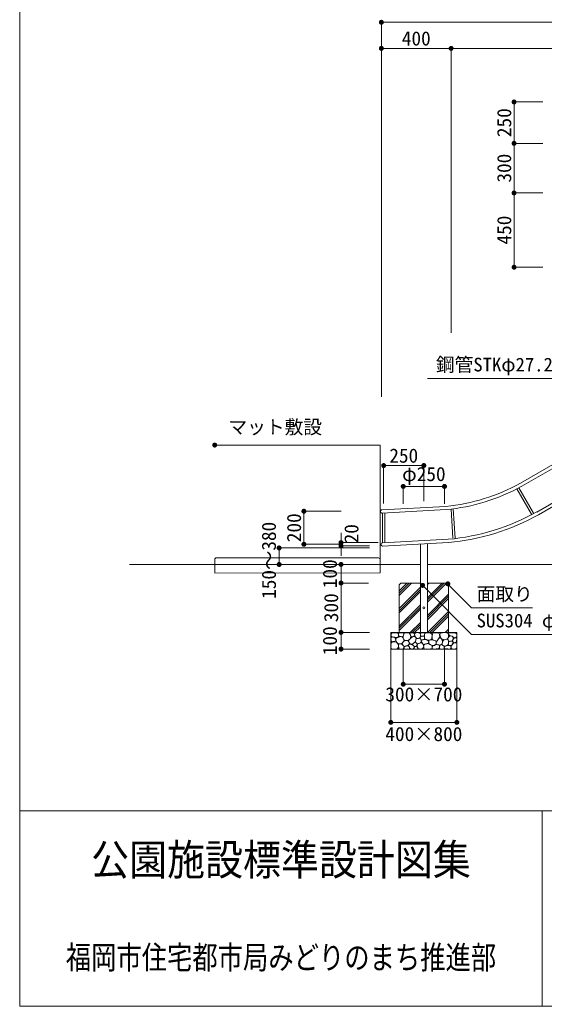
# Model space of a CAD drawing. Units: millimetres, scale not verified, with parts at other scales. Extents: x 629 to 6106, y 6676 to 10410.
# Drawn here: x 629 to 1686, y 6676 to 8661 of the extents above; entities that cross this region are included whole.
import ezdxf
from ezdxf.enums import TextEntityAlignment as Align

# ---------------------------------------------------------------- set-up
doc = ezdxf.new("R2010")
doc.units = ezdxf.units.MM
doc.header["$LTSCALE"] = 20
for name, color, linetype, lineweight in [('_0-0_', 7, 'Continuous', 13), ('ハッチ', 4, 'Continuous', 13), ('寸法', 1, 'Continuous', 13), ('本体', 7, 'Continuous', 13)]:
    doc.layers.add(name, color=color, linetype=linetype, lineweight=lineweight)
doc.styles.add('ＭＳ ゴシック', font='')
doc.styles.get('ＭＳ ゴシック').set_extended_font_data('MS Gothic')
pattern_1 = [(45, (301.81, -58.31), (-17.67767, 17.67767), []), (45, (299.6, -56.1), (-17.67767, 17.67767), []), (45, (297.39, -53.89), (-17.67767, 17.67767), [])]

# ---------------------------------------------------------------- blocks, each defined once
blk = doc.blocks.new('filled_dot')
at = {"color": 0, "linetype": 'Continuous', "lineweight": -2, "const_width": 1.25}
blk.add_lwpolyline([(-0.625, 0, 1), (0.625, 0, 1)], format="xyb", close=True, dxfattribs=at)

msp = doc.modelspace()

# ---------------------------------------------------------------- hatches: boundary and pattern name
at = {"layer": 'ハッチ'}
h = msp.add_hatch(dxfattribs=at)
h.set_pattern_fill('USER', color=256, style=0, pattern_type=2)
h.set_pattern_definition(pattern_1)
h.paths.add_polyline_path([(1435.98, 7527.82), (1396.52, 7527.82), (1393.19, 7524.49), (1393.19, 7428.03), (1435.98, 7428.03)])
h = msp.add_hatch(dxfattribs=at)
h.set_pattern_fill('USER', color=256, style=0, pattern_type=2)
h.set_pattern_definition(pattern_1)
h.paths.add_polyline_path([(1450.19, 7428.03), (1492.98, 7428.03), (1492.98, 7524.49), (1489.65, 7527.82), (1450.19, 7527.82)])

# ---------------------------------------------------------------- linework, layer by layer
at = {"layer": '_0-0_'}
for p, q in [((1355.32, 7805.43), (1355.32, 7565.24)), ((1450.19, 7428.03), (1435.98, 7428.03)), ((1681.46, 7069.59), (1681.46, 6676.44))]:
    msp.add_line(p, q, dxfattribs=at)
at = {"layer": '_0-0_', "color": 6}
msp.add_line((629.35, 7069.59), (6105.6, 7069.59), dxfattribs=at)
msp.add_lwpolyline([(6105.6, 10300.06), (629.35, 10300.06), (629.35, 6676.44), (6105.6, 6676.44)], close=True, dxfattribs=at)
at = {"layer": 'ハッチ'}
for points in [[(1390.62, 7418.77), (1389.1, 7418.19), (1386.42, 7418.11), (1383.39, 7418.91), (1380.78, 7419.27), (1379.05, 7419.85), (1377.38, 7420.93), (1376.95, 7422.89), (1377.02, 7425.05), (1377.74, 7426.64), (1379.16, 7427.64), (1382.63, 7427.9), (1385.03, 7427.96), (1388.82, 7427.77), (1390.94, 7427.23), (1391.78, 7424.84), (1392.21, 7421.22), (1391.49, 7419.42)], [(1397.28, 7420.1), (1394.92, 7420.19), (1393.24, 7420.78), (1392.23, 7422.46), (1392.06, 7424.23), (1392.23, 7426.33), (1394.5, 7427.76), (1396.61, 7428.01), (1401.57, 7428.01), (1402.75, 7424.73), (1401.57, 7421.11), (1399.72, 7419.6)], [(1402.58, 7414.13), (1401.49, 7417.16), (1401.57, 7420.61), (1402.33, 7422.97), (1402.92, 7425.32), (1403.34, 7426.84), (1404.54, 7427.61), (1406.75, 7427.9), (1409.15, 7428.01), (1411.51, 7427.84), (1413.61, 7427.84), (1415.3, 7424.56), (1416.73, 7420.02), (1415.72, 7415.9), (1411.84, 7413.12), (1407.21, 7412.11), (1404.35, 7412.03)], [(1416.14, 7422.93), (1415.26, 7424.76), (1415.1, 7426.03), (1415.91, 7427.1), (1417.83, 7427.84), (1419.95, 7427.93), (1422.02, 7427.86), (1424.09, 7425.63), (1424.65, 7422.53), (1422.26, 7420.31), (1419, 7419.43), (1416.69, 7421.1)], [(1424.74, 7423.01), (1424.5, 7424.76), (1424.66, 7426.11), (1425.45, 7427.14), (1427.28, 7427.94), (1429.83, 7428.02), (1432.14, 7427.94), (1433.89, 7427.78), (1435.4, 7426.67), (1436.19, 7423.96), (1436.19, 7422.22), (1436.11, 7419.67), (1435.16, 7417.84), (1432.93, 7416.73), (1429.03, 7416.49), (1425.77, 7419.67)], [(1436.39, 7423.18), (1436.73, 7421.17), (1440.55, 7421.17), (1442.63, 7421.31), (1444.17, 7422.31), (1444.17, 7424.59), (1445.04, 7426.68), (1444.27, 7427.71), (1442.03, 7427.9), (1438.88, 7427.9), (1436.93, 7427.54), (1435.92, 7425.73), (1436.46, 7424.19)], [(1448.18, 7413.99), (1445.51, 7414.52), (1444.71, 7415.74), (1444.51, 7417.87), (1444.37, 7420.17), (1444.33, 7422.3), (1444.44, 7423.9), (1444.82, 7426.08), (1447.72, 7427.93), (1452.08, 7427.87), (1455.96, 7427.52), (1458.33, 7425.96), (1459.55, 7423.18), (1459.58, 7417.27), (1457.83, 7413.95), (1454.63, 7413.26), (1450.97, 7412.96)], [(1464.41, 7427.79), (1461.17, 7427.21), (1460.22, 7424.72), (1460.12, 7421.75), (1459.45, 7418.49), (1459.45, 7415.61), (1461.18, 7413.5), (1464.34, 7412.55), (1467.03, 7411.3), (1469.43, 7411.2), (1471.25, 7413.5), (1472.3, 7415.71), (1475.47, 7419.44), (1474.9, 7424.55), (1472.92, 7427.49), (1469.14, 7427.88), (1466.74, 7427.79)], [(1480.81, 7427.9), (1484.89, 7428.03), (1488.74, 7427.93), (1492.23, 7426.24), (1492.79, 7422.95), (1492.51, 7418.62), (1490.63, 7415.71), (1484.7, 7413.92), (1478.9, 7415.86), (1476.32, 7418.35), (1475.2, 7424.36), (1476.35, 7427.13)], [(1493.05, 7424.72), (1492.49, 7426.41), (1493.37, 7427.49), (1496.77, 7427.97), (1501.13, 7427.73), (1504.04, 7427.92), (1507.42, 7427.16), (1509.2, 7425.01), (1509.3, 7422.38), (1509.02, 7419.75), (1507.51, 7417.97), (1504.98, 7417.59), (1500.84, 7420.31), (1497.65, 7421.91), (1493.8, 7423.13)], [(1379.78, 7395.05), (1377.64, 7395.73), (1376.78, 7397.27), (1376.87, 7399.41), (1377.12, 7401.46), (1376.87, 7403.43), (1377.04, 7405.49), (1377.38, 7407.37), (1380.21, 7409.68), (1384.15, 7409.77), (1387.91, 7409), (1390.31, 7406.51), (1392.02, 7402.32), (1391.94, 7398.81), (1389.11, 7395.65), (1386.89, 7395.05), (1383.55, 7394.96)], [(1380.48, 7410.12), (1378.71, 7409.91), (1377.36, 7411.26), (1376.84, 7412.72), (1376.94, 7415), (1376.84, 7417.29), (1378.3, 7419.37), (1383.81, 7418.85), (1386.31, 7416.56), (1386.41, 7411.78), (1382.77, 7410.12)], [(1396.58, 7405.67), (1393.91, 7405.37), (1391.53, 7405.67), (1390.24, 7406.86), (1388.56, 7408.54), (1387.27, 7410.12), (1386.58, 7412.3), (1386.58, 7414.48), (1386.48, 7416.16), (1388.86, 7417.65), (1392.62, 7419.23), (1396.58, 7420.02), (1400.9, 7418.17), (1403.17, 7412.53), (1400.64, 7408.05), (1398.46, 7406.36)], [(1392.41, 7398.11), (1392.02, 7400.36), (1392.02, 7402.53), (1392.33, 7404.08), (1394.12, 7405.33), (1397.84, 7405.4), (1401.03, 7402.77), (1403.12, 7399.9), (1402.81, 7397.65), (1401.49, 7395.24), (1398.77, 7395.01), (1394.5, 7395.09), (1392.56, 7396.09)], [(1401.32, 7402.52), (1400.48, 7403.53), (1399.64, 7404.79), (1399.72, 7406.56), (1400.73, 7408.07), (1402.41, 7410.01), (1403.59, 7411.52), (1405.28, 7411.86), (1408.73, 7412.03), (1410.83, 7412.28), (1412.77, 7409.34), (1413.87, 7405.47), (1410.83, 7402.27), (1405.28, 7400.5), (1402.58, 7400.67)], [(1414.79, 7406.48), (1413.2, 7408.14), (1412.8, 7409.81), (1412.01, 7411.56), (1412.72, 7413.23), (1414.55, 7414.82), (1416.07, 7415.94), (1416.7, 7417.05), (1418.13, 7418.56), (1419.25, 7419.27), (1421.56, 7419.99), (1423.78, 7420.15), (1426.25, 7419.19), (1427.44, 7417.45), (1427.2, 7413.55), (1425.93, 7410.37), (1423.46, 7407.67), (1419.01, 7404.65), (1416.7, 7404.89)], [(1413.92, 7399), (1412.72, 7400.67), (1412.01, 7402.26), (1412.49, 7403.93), (1413.92, 7404.96), (1415.75, 7405.2), (1417.58, 7404.41), (1419.81, 7403.77), (1423.31, 7400.91), (1423.78, 7397.81), (1421.63, 7395.5), (1419.57, 7395.11), (1417.58, 7395.19), (1415.03, 7397.01)], [(1423.47, 7400.96), (1422.39, 7401.85), (1421.2, 7402.98), (1420.71, 7404.71), (1421.35, 7406.04), (1422.53, 7406.98), (1424.06, 7408.06), (1425.35, 7408.8), (1427.12, 7408.11), (1428.21, 7406.83), (1429.34, 7405.5), (1429.84, 7402.83), (1428.01, 7401.31), (1425.94, 7400.02), (1424.76, 7400.02)], [(1434.37, 7406.94), (1432.36, 7406.01), (1430.62, 7405.67), (1429.48, 7405.94), (1428.07, 7407.21), (1426.93, 7408.42), (1426.33, 7409.96), (1426.46, 7411.5), (1427, 7413.11), (1427.87, 7415.32), (1429.34, 7416.39), (1432.09, 7416.46), (1433.84, 7416.93), (1436.18, 7415.59), (1437.73, 7412.57), (1437.79, 7409.22), (1436.25, 7407.41)], [(1434.24, 7395.22), (1432.23, 7395.48), (1431.15, 7396.36), (1430.82, 7398.03), (1430.01, 7399.57), (1429.75, 7401.99), (1430.01, 7403.59), (1430.01, 7405.07), (1433.03, 7406.21), (1436.79, 7407.28), (1440.81, 7406.41), (1442.15, 7402.32), (1442.96, 7398.7), (1440.88, 7396.56), (1438.53, 7395.08)], [(1444.04, 7414.72), (1442.23, 7414.05), (1440.15, 7413.65), (1438.34, 7413.44), (1436.86, 7414.52), (1436.13, 7415.86), (1435.39, 7417.6), (1436.19, 7419.54), (1437.47, 7420.95), (1441.36, 7421.22), (1444.11, 7419.81), (1444.64, 7416.93)], [(1452.22, 7410.76), (1452.76, 7409.36), (1452.63, 7407.88), (1451.49, 7406.48), (1449.47, 7405.94), (1447.13, 7405.6), (1445.18, 7405.07), (1443.77, 7404.06), (1441.96, 7404.13), (1441.02, 7405.8), (1439.75, 7407.88), (1438.21, 7410.03), (1437.67, 7412.24), (1438.81, 7413.51), (1441.96, 7413.58), (1444.64, 7414.45), (1447.86, 7413.91), (1450.68, 7412.71)], [(1445.4, 7395), (1443.78, 7395.52), (1443.04, 7397.61), (1443, 7399.49), (1442.61, 7401.54), (1443.04, 7402.97), (1444.09, 7404.11), (1445.27, 7404.85), (1447.23, 7405.41), (1449.98, 7405.81), (1451.2, 7406.2), (1452.51, 7406.37), (1455.03, 7404.46), (1457.74, 7402.76), (1459.53, 7402.06), (1459.57, 7400.19), (1459.57, 7398.05), (1459.05, 7395.7), (1456.12, 7395.17), (1453.64, 7395.04), (1449.15, 7395.35), (1446.92, 7395)], [(1453.8, 7405.62), (1452.8, 7407.45), (1452.89, 7408.91), (1452.8, 7411.01), (1453.98, 7412.93), (1455.54, 7413.3), (1458.47, 7413.57), (1461.76, 7413.21), (1464.5, 7412.11), (1467.06, 7411.01), (1467.98, 7409.28), (1467.98, 7407.08), (1466.69, 7403.96), (1464.41, 7402.51), (1462.12, 7402.06), (1458.74, 7402.7), (1455.45, 7404.52)], [(1462.09, 7395.09), (1459.95, 7395.96), (1459.49, 7397.76), (1459.69, 7399.49), (1460.96, 7401.49), (1463.09, 7402.16), (1464.82, 7402.63), (1466.69, 7403.96), (1471.23, 7403.69), (1473.96, 7403.03), (1474.63, 7399.96), (1473.63, 7396.69), (1472.63, 7395.22), (1467.89, 7395.42), (1465.16, 7395.02)], [(1472.24, 7403.63), (1470.07, 7404.28), (1468.11, 7404.72), (1467.82, 7406.96), (1468.47, 7409.56), (1469.92, 7411.81), (1471.22, 7413.33), (1472.31, 7415.35), (1473.83, 7417.01), (1476.5, 7417.68), (1478.9, 7415.86), (1480.13, 7413.9), (1480.85, 7408.91), (1479.33, 7404.57), (1475.5, 7403.12), (1473.11, 7403.34)], [(1474.86, 7399.63), (1474.92, 7401.21), (1475.75, 7402.8), (1477.82, 7403.9), (1479.88, 7403.83), (1481.47, 7402.25), (1483.6, 7401.21), (1484.15, 7398.19), (1484.01, 7396.05), (1482.43, 7395.16), (1479.74, 7395.16), (1476.58, 7394.95), (1474.58, 7396.12), (1474.58, 7398.6)], [(1480.1, 7405.28), (1480.84, 7408.23), (1481.21, 7410.73), (1482.5, 7412.85), (1484.17, 7413.77), (1486.39, 7414.42), (1488.97, 7415.07), (1492.11, 7413.41), (1492.67, 7409.9), (1492.67, 7405.46), (1490.36, 7402.6), (1485.18, 7400.75), (1480.93, 7402.88)], [(1493.51, 7419.56), (1492.29, 7418.25), (1491.35, 7415.62), (1492.1, 7413.65), (1492.67, 7411.87), (1494.17, 7410.55), (1496.8, 7411.02), (1499.24, 7411.21), (1501.96, 7414.31), (1502.25, 7418.06), (1499.94, 7420.78), (1495.67, 7421.63)], [(1493.25, 7409.82), (1492.82, 7407.87), (1492.82, 7405.56), (1492.38, 7403.98), (1492.89, 7402.82), (1494.84, 7402.24), (1497, 7401.88), (1498.74, 7402.46), (1500.18, 7404.63), (1501.7, 7406.14), (1502.13, 7408.52), (1500.11, 7410.76), (1496.86, 7410.9)], [(1498.09, 7400.07), (1498.09, 7398.12), (1498.6, 7396.1), (1499.82, 7395.16), (1502.57, 7394.94), (1505.31, 7395.16), (1507.48, 7395.52), (1509.07, 7396.82), (1509.35, 7398.84), (1509.28, 7402.59), (1509.21, 7405.55), (1508.99, 7407.43), (1505.6, 7407.72), (1501.77, 7405.91), (1499.17, 7402.81)], [(1502.91, 7415.81), (1502.16, 7414.02), (1501.03, 7412.33), (1501.22, 7410.36), (1502.07, 7408.67), (1503.85, 7407.83), (1506.1, 7407.92), (1508.17, 7408.95), (1509.11, 7411.39), (1509.3, 7414.68), (1508.08, 7417.31), (1505.07, 7417.5)], [(1403.25, 7397.41), (1403.17, 7398.44), (1404.2, 7399.87), (1405.71, 7400.59), (1407.78, 7401.23), (1409.93, 7401.7), (1411.92, 7401.86), (1413.19, 7399.64), (1414.47, 7397.49), (1414.07, 7395.5), (1412.24, 7395.11), (1409.14, 7395.26), (1405.95, 7394.95), (1403.65, 7395.58)], [(1425.45, 7395.04), (1424.26, 7395.04), (1423.42, 7395.88), (1423.37, 7396.87), (1424.06, 7398.15), (1425, 7399.33), (1426.14, 7400.07), (1427.37, 7400.71), (1429.25, 7400.17), (1430.58, 7398.1), (1431.22, 7395.93), (1430.28, 7395.29), (1427.77, 7395.04)], [(1485.91, 7395.2), (1484.58, 7396.22), (1484.18, 7398.46), (1485.09, 7400.29), (1486.82, 7401.1), (1488.65, 7401.51), (1490.18, 7402.22), (1492.83, 7402.53), (1496.29, 7401.82), (1498.02, 7399.88), (1497.71, 7397.54), (1496.59, 7395.51), (1494.86, 7395.1), (1491.1, 7395.41)]]:
    msp.add_lwpolyline(points, close=True, dxfattribs=at)
at = {"layer": '寸法'}
for p, q in [((1357.51, 8655.92), (3203.65, 8655.92)), ((1357.51, 7902.27), (1357.51, 8655.92)), ((1357.51, 8603.46), (1498.02, 8603.46)), ((1357.51, 7902.27), (1357.51, 8603.46)), ((1498.02, 8603.46), (2521.99, 8603.46)), ((1498.02, 8031.77), (1498.02, 8603.46)), ((1498.02, 8030.93), (1498.02, 8603.46)), ((1624.72, 8495.64), (1624.72, 8412.31)), ((1682.31, 8495.64), (1624.72, 8495.64)), ((1624.72, 8412.31), (1624.72, 8312.65)), ((1682.31, 8412.31), (1624.72, 8412.31)), ((1682.31, 8412.31), (1624.72, 8412.31)), ((1624.72, 8312.65), (1624.72, 8163.17)), ((1682.31, 8312.65), (1624.72, 8312.65)), ((1682.31, 8312.65), (1624.72, 8312.65)), ((1682.31, 8163.17), (1624.72, 8163.17)), ((1362.12, 7764.24), (1443.09, 7764.24)), ((1362.12, 7688.06), (1362.12, 7764.24)), ((1443.09, 7692.29), (1443.09, 7764.24)), ((1401.56, 7722.23), (1484.61, 7722.23)), ((1401.56, 7687.45), (1401.56, 7722.23)), ((1484.61, 7687.45), (1484.61, 7722.23)), ((1201.53, 7672.33), (1201.53, 7605.8)), ((1276.31, 7672.33), (1201.53, 7672.33)), ((1276.31, 7629.13), (1276.31, 7582.47)), ((1276.31, 7605.8), (1201.53, 7605.8)), ((1351.35, 7609.13), (1276.31, 7609.13)), ((1333.69, 7602.47), (1276.31, 7602.47)), ((1151.67, 7598.46), (1151.67, 7565.24)), ((1333.69, 7598.46), (1151.67, 7598.46)), ((1335.46, 7565.24), (1151.67, 7565.24)), ((1276.31, 7565.24), (1276.31, 7527.84)), ((1333.69, 7565.24), (1276.31, 7565.24)), ((1276.31, 7527.84), (1276.31, 7428.53)), ((1331.92, 7527.84), (1276.31, 7527.84)), ((1331.92, 7527.84), (1276.31, 7527.84)), ((1276.31, 7428.53), (1276.31, 7394.97)), ((1333.69, 7428.53), (1276.31, 7428.53)), ((1332.81, 7428.53), (1276.31, 7428.53)), ((1333.69, 7394.97), (1276.31, 7394.97)), ((1376.56, 7394.77), (1376.56, 7247.57)), ((1401.56, 7394.77), (1401.56, 7324.29)), ((1484.61, 7394.78), (1484.61, 7324.29)), ((1509.52, 7394.77), (1509.52, 7247.57)), ((1401.56, 7324.29), (1484.61, 7324.29)), ((1376.56, 7247.57), (1509.52, 7247.57))]:
    msp.add_line(p, q, dxfattribs=at)
for points in [[(1914.56, 7882.29), (1907.54, 7889.41), (1858.07, 7939.6), (1450.47, 7939.6)], [(1021.99, 7805.43), (1031.99, 7805.43), (1355.32, 7805.43), (1353.48, 7805.43)], [(1440.5, 7523.13), (1447.57, 7516.06), (1539.1, 7424.52), (1911.8, 7424.52)], [(1491.32, 7526.15), (1498.35, 7519.05), (1539.1, 7477.93), (1662.04, 7477.93)]]:
    msp.add_lwpolyline(points, dxfattribs=at)
at = {"layer": '本体'}
for p, q in [((2515.46, 8235.42), (1637.39, 7728.47)), ((2515.46, 8227.75), (1640.65, 7722.68)), ((2522.73, 8162.9), (1670.27, 7670.74)), ((2524.97, 8156.53), (1673.59, 7664.98)), ((1659.78, 7666.25), (1630.36, 7717.2)), ((1663.52, 7668.41), (1634.19, 7719.19)), ((1357.97, 7675.33), (1487.34, 7682.11)), ((1358.41, 7668.7), (1487.83, 7675.48)), ((1359.89, 7668.78), (1359.89, 7608.9)), ((1364.21, 7669), (1364.21, 7609.07)), ((1497.81, 7676.56), (1501.47, 7618.06)), ((1502.1, 7677.1), (1505.78, 7618.33)), ((1359.89, 7608.9), (1492.19, 7615.83)), ((1359.89, 7602.25), (1492.67, 7609.21)), ((1435.98, 7428.03), (1435.98, 7606.24)), ((1450.19, 7428.03), (1450.19, 7606.98)), ((850.38, 7565.24), (1435.98, 7565.24)), ((1022.27, 7574.91), (1022.33, 7548.59)), ((1022.33, 7565.24), (1355.32, 7565.24)), ((1025.57, 7578.57), (1352.01, 7578.56)), ((1355.32, 7575.08), (1355.32, 7548.59)), ((1450.19, 7565.24), (2605.7, 7565.24)), ((1022.33, 7547.95), (1355.32, 7548.59)), ((1396.52, 7527.82), (1393.19, 7524.49)), ((1393.19, 7428.03), (1393.19, 7524.49)), ((1396.52, 7527.82), (1435.98, 7527.82)), ((1450.19, 7527.82), (1489.65, 7527.82)), ((1492.98, 7524.49), (1489.65, 7527.82)), ((1492.98, 7428.03), (1492.98, 7524.49)), ((1376.56, 7428.03), (1509.61, 7428.03)), ((1376.56, 7394.77), (1376.56, 7428.03)), ((1509.61, 7394.77), (1509.61, 7428.03)), ((1376.56, 7394.77), (1509.61, 7394.77))]:
    msp.add_line(p, q, dxfattribs=at)
msp.add_circle((1443.09, 7477.93), 2.26, dxfattribs=at)
for centre, radius, start, end in [((1450.49, 8067.4), 387.05, 275.46381, 298.87423), ((1450.49, 8067.4), 393.69, 275.44264, 298.88366), ((1358.9, 7672.06), 3.4, 105.80205, 261.68439), ((1450.49, 8067.4), 453.48, 275.27631, 299.06776), ((1450.49, 8067.4), 460.13, 275.26001, 299.06776), ((1359.9, 7605.57), 3.33, 90.18835, 269.81165), ((1025.75, 7575.09), 3.48, 93.00063, 183.00063), ((1351.84, 7575.08), 3.48, 0, 90)]:
    msp.add_arc(centre, radius, start, end, dxfattribs=at)

# ---------------------------------------------------------------- block references
at = {"layer": '寸法', "xscale": 4, "yscale": 4}
for p in [(1357.51, 8655.92), (1357.51, 8603.46), (1498.02, 8603.46), (1021.99, 7805.43), (1362.12, 7764.24), (1401.56, 7722.23), (1401.56, 7324.29), (1376.56, 7247.57)]:
    msp.add_blockref('filled_dot', p, dxfattribs=at)
for p, rotation in [((1498.02, 8603.46), 180), ((1624.72, 8495.64), 270), ((1624.72, 8412.31), 270), ((1624.72, 8412.31), 90), ((1624.72, 8312.65), 270), ((1624.72, 8312.65), 90), ((1624.72, 8163.17), 90), ((1443.09, 7764.24), 180), ((1484.61, 7722.23), 180), ((1201.53, 7672.33), 270), ((1151.67, 7598.46), 270), ((1201.53, 7605.8), 90), ((1276.31, 7609.13), 90), ((1276.31, 7602.47), 270), ((1151.67, 7565.24), 90), ((1276.31, 7565.24), 270), ((1276.31, 7527.84), 270), ((1276.31, 7527.84), 90), ((1440.5, 7523.13), 315), ((1491.32, 7526.15), 314.7), ((1276.31, 7428.53), 270), ((1276.31, 7428.53), 90), ((1276.31, 7394.97), 90), ((1484.61, 7324.29), 180), ((1509.52, 7247.57), 180)]:
    msp.add_blockref('filled_dot', p, dxfattribs=dict(at, rotation=rotation))

# ---------------------------------------------------------------- texts
at = {"layer": '_0-0_', "style": 'ＭＳ ゴシック'}
for s, height, width, p in [('公園施設標準設計図集', 62.28, 0.9, (1155.4, 6971.3)), ('福岡市住宅都市局みどりのまち推進部', 46.71, 0.8, (1155.4, 6774.72))]:
    msp.add_text(s, height=height, dxfattribs=dict(at, width=width)).set_placement(p, align=Align.MIDDLE_CENTER)
at = {"layer": '寸法', "style": 'ＭＳ ゴシック'}
for s, p in [('400', (1427.77, 8623.46)), ('250', (1402.61, 7784.24)), ('φ250', (1443.09, 7747.17)), ('300×700', (1443.09, 7303.99)), ('400×800', (1443.09, 7224.11))]:
    msp.add_text(s, height=28.48, dxfattribs=at).set_placement(p, align=Align.MIDDLE_CENTER)
for s, p in [('250', (1604.72, 8453.98)), ('300', (1604.72, 8362.48)), ('450', (1604.72, 8237.91)), ('200', (1181.53, 7639.06)), ('150～380', (1130.98, 7573.55)), ('20', (1297.18, 7627.05)), ('100', (1253.81, 7546.54)), ('300', (1256.31, 7478.19)), ('100', (1253.81, 7411.75))]:
    msp.add_text(s, height=28.48, rotation=90, dxfattribs=at).set_placement(p, align=Align.MIDDLE_CENTER)
at = {"layer": '寸法', "color": 3, "style": 'ＭＳ ゴシック'}
for s, p in [('鋼管STKφ27.2×t2.3', (1467.34, 7945.21)), ('マット敷設', (1049.6, 7819.59)), ('面取り', (1549.24, 7483.74)), ('SUS304 φ42.7×t2.0', (1549.24, 7430.33))]:
    msp.add_text(s, height=27.63, dxfattribs=at).set_placement(p, align=Align.BOTTOM_LEFT)

doc.saveas('drawing.dxf')
